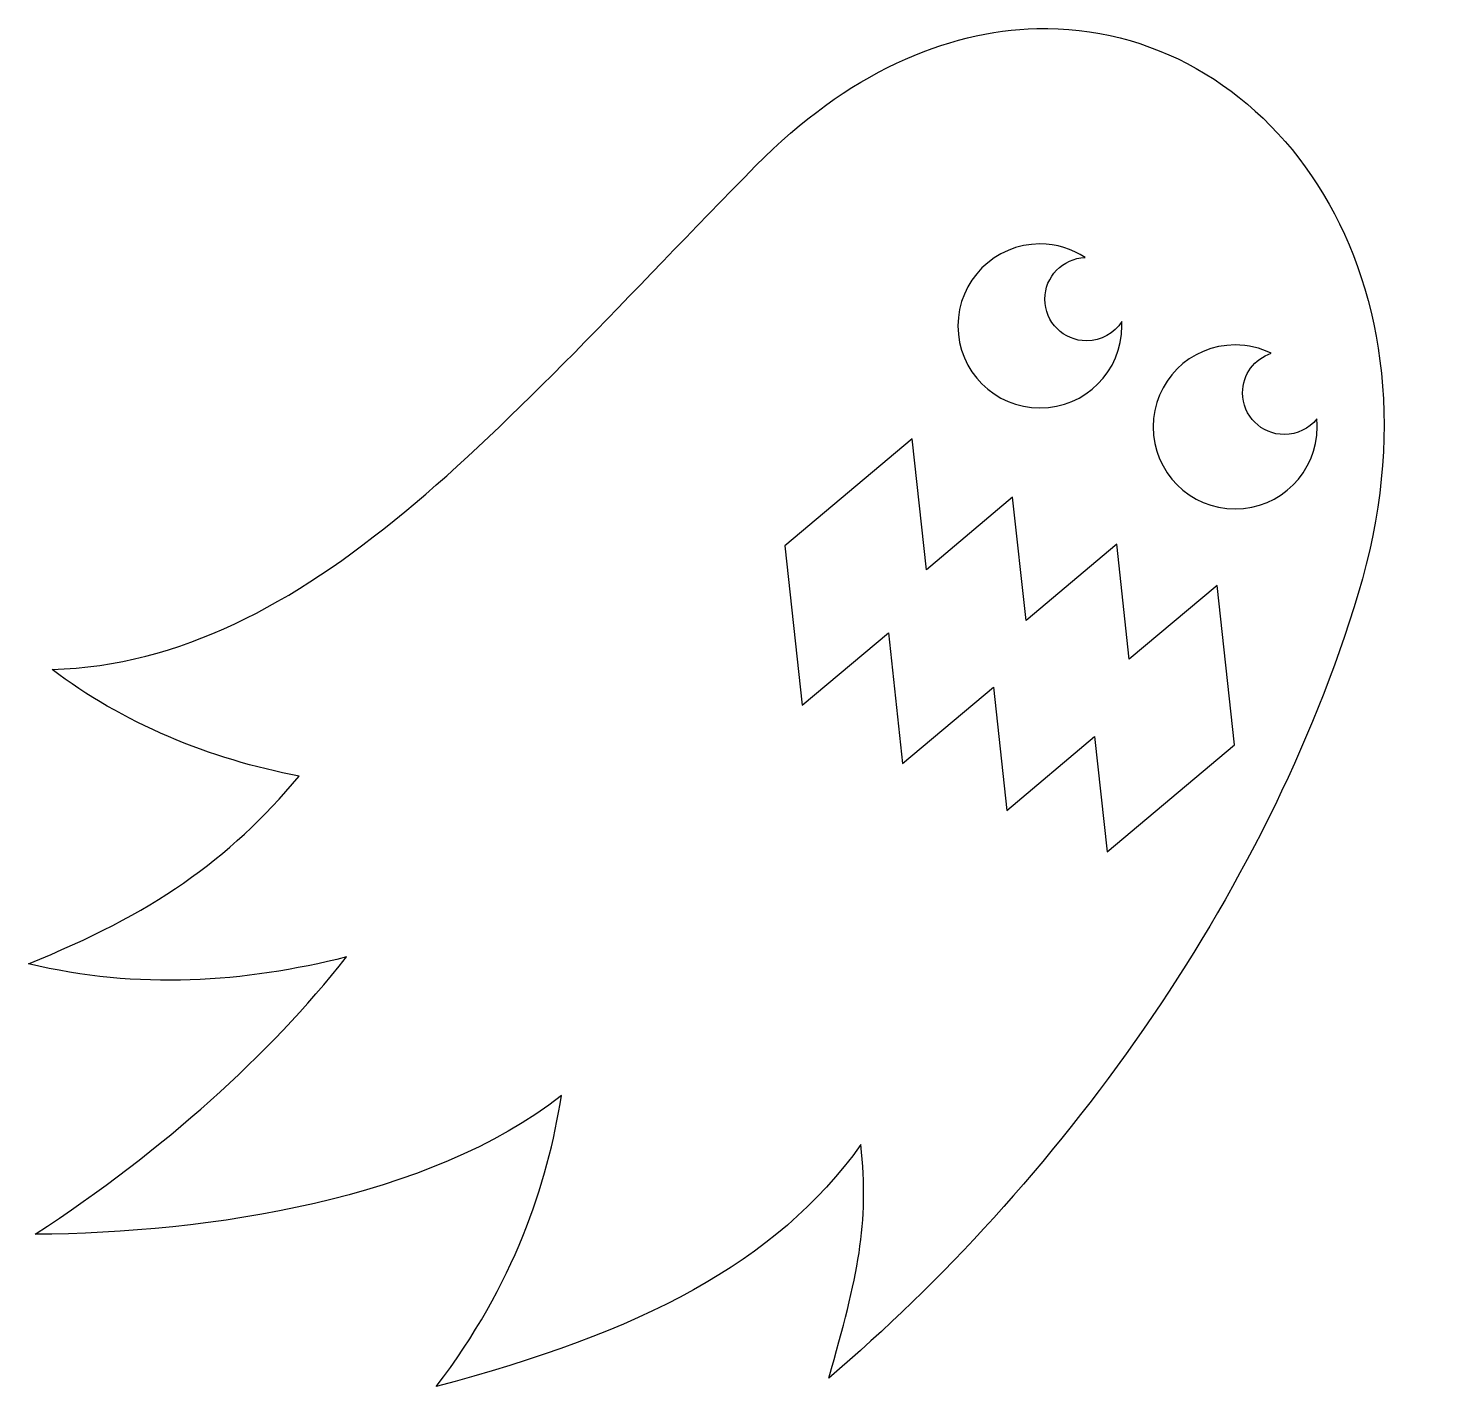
# Model space of a CAD drawing. Header units: centimetres. Extents: x -9.9 to 10.9, y -9.9 to 9.9.
import ezdxf

# ---------------------------------------------------------------- set-up
doc = ezdxf.new("R2010")
doc.units = ezdxf.units.CM
doc.header["$MEASUREMENT"] = 0
doc.layers.add('Layer 1', color=7, linetype='Continuous')

msp = doc.modelspace()

# ---------------------------------------------------------------- linework, layer by layer
at = {"layer": 'Layer 1'}
for points, knots in [([(4.96266, 9.86465), (4.91016, 9.86524), (4.85732, 9.86465), (4.80453, 9.86338), (4.80453, 9.86338), (3.48197, 9.83184), (2.04135, 9.2134), (0.71685, 7.86829), (0.71685, 7.86829), (-3.00506, 4.08827), (-5.7809, 0.64998), (-9.52735, 0.5298), (-9.52735, 0.5298), (-8.53008, -0.23808), (-7.21359, -0.78626), (-5.93253, -1.02126), (-5.93253, -1.02126), (-6.96037, -2.25509), (-8.07791, -3.03056), (-9.87258, -3.75552), (-9.87258, -3.75552), (-8.27378, -4.14026), (-6.73309, -4.02961), (-5.24199, -3.65672), (-5.24199, -3.65672), (-6.39275, -5.10519), (-7.86138, -6.43348), (-9.77378, -7.69557), (-9.77378, -7.69557), (-7.22785, -7.67904), (-4.02941, -7.18374), (-2.11498, -5.67547), (-2.11498, -5.67547), (-2.31916, -6.9696), (-2.79751, -8.42166), (-3.93748, -9.91209), (-3.93748, -9.91209), (-0.95452, -9.12228), (1.00102, -8.12476), (2.24413, -6.38967), (2.24413, -6.38967), (2.36663, -7.54984), (2.20449, -8.29136), (1.77628, -9.7882), (1.77628, -9.7882), (5.06563, -6.99246), (8.13761, -2.83997), (9.48374, 1.63805), (9.48374, 1.63805), (10.85572, 6.20122), (8.2677, 9.82978), (4.96275, 9.86465), (4.96275, 9.86465), (4.96275, 9.86465), (4.96266, 9.86465), (4.96266, 9.86465)], [0, 0, 0, 0, 0.06666667, 0.06666667, 0.06666667, 0.06666667, 0.13333333, 0.13333333, 0.13333333, 0.13333333, 0.2, 0.2, 0.2, 0.2, 0.26666667, 0.26666667, 0.26666667, 0.26666667, 0.33333333, 0.33333333, 0.33333333, 0.33333333, 0.4, 0.4, 0.4, 0.4, 0.46666667, 0.46666667, 0.46666667, 0.46666667, 0.53333333, 0.53333333, 0.53333333, 0.53333333, 0.6, 0.6, 0.6, 0.6, 0.66666667, 0.66666667, 0.66666667, 0.66666667, 0.73333333, 0.73333333, 0.73333333, 0.73333333, 0.8, 0.8, 0.8, 0.8, 0.86666667, 0.86666667, 0.86666667, 0.86666667, 1, 1, 1, 1]), ([(4.85058, 6.72706), (5.09347, 6.72706), (5.31864, 6.65403), (5.50688, 6.52946), (5.50688, 6.52946), (5.18193, 6.51753), (4.9218, 6.25115), (4.9218, 5.9233), (4.9218, 5.9233), (4.9218, 5.58781), (5.19378, 5.31579), (5.52923, 5.31579), (5.52923, 5.31579), (5.74505, 5.31579), (5.93404, 5.42817), (6.04182, 5.59777), (6.04182, 5.59777), (6.043, 5.57656), (6.04321, 5.55467), (6.04321, 5.53325), (6.04321, 5.53325), (6.04321, 4.87404), (5.50987, 4.33931), (4.85062, 4.33931), (4.85062, 4.33931), (4.19145, 4.33931), (3.65684, 4.874), (3.65684, 5.53321), (3.65684, 5.53321), (3.65684, 6.1923), (4.19145, 6.72699), (4.85062, 6.72699), (4.85062, 6.72699), (4.85062, 6.72699), (4.85058, 6.72706), (4.85058, 6.72706)], [0, 0, 0, 0, 0.1, 0.1, 0.1, 0.1, 0.2, 0.2, 0.2, 0.2, 0.3, 0.3, 0.3, 0.3, 0.4, 0.4, 0.4, 0.4, 0.5, 0.5, 0.5, 0.5, 0.6, 0.6, 0.6, 0.6, 0.7, 0.7, 0.7, 0.7, 0.8, 0.8, 0.8, 0.8, 1, 1, 1, 1]), ([(7.69169, 5.25649), (7.87984, 5.25649), (8.05783, 5.21285), (8.21618, 5.13526), (8.21618, 5.13526), (7.97439, 5.05514), (7.79977, 4.82811), (7.79977, 4.55946), (7.79977, 4.55946), (7.79977, 4.22401), (8.07175, 3.95199), (8.4072, 3.95199), (8.4072, 3.95199), (8.59864, 3.95199), (8.76761, 4.04025), (8.87898, 4.1786), (8.87898, 4.1786), (8.88261, 4.14056), (8.88556, 4.1016), (8.88556, 4.06264), (8.88556, 4.06264), (8.88556, 3.40347), (8.35087, 2.86874), (7.69162, 2.86874), (7.69162, 2.86874), (7.03241, 2.86874), (6.49776, 3.40351), (6.49776, 4.06268), (6.49776, 4.06268), (6.49776, 4.72185), (7.03245, 5.25654), (7.69162, 5.25654), (7.69162, 5.25654), (7.69162, 5.25654), (7.69169, 5.25649), (7.69169, 5.25649)], [0, 0, 0, 0, 0.1, 0.1, 0.1, 0.1, 0.2, 0.2, 0.2, 0.2, 0.3, 0.3, 0.3, 0.3, 0.4, 0.4, 0.4, 0.4, 0.5, 0.5, 0.5, 0.5, 0.6, 0.6, 0.6, 0.6, 0.7, 0.7, 0.7, 0.7, 0.8, 0.8, 0.8, 0.8, 1, 1, 1, 1]), ([(2.98996, 3.8873), (2.98996, 3.8873), (3.19684, 1.98321), (3.19684, 1.98321), (3.19684, 1.98321), (3.19684, 1.98321), (4.45269, 3.03876), (4.45269, 3.03876), (4.45269, 3.03876), (4.45269, 3.03876), (4.64772, 1.24536), (4.64772, 1.24536), (4.64772, 1.24536), (4.64772, 1.24536), (5.968, 2.35619), (5.968, 2.35619), (5.968, 2.35619), (5.968, 2.35619), (6.14991, 0.68001), (6.14991, 0.68001), (6.14991, 0.68001), (6.14991, 0.68001), (7.42811, 1.75403), (7.42811, 1.75403), (7.42811, 1.75403), (7.42811, 1.75403), (7.67985, -0.56656), (7.67985, -0.56656), (7.67985, -0.56656), (7.67985, -0.56656), (5.82707, -2.12416), (5.82707, -2.12416), (5.82707, -2.12416), (5.82707, -2.12416), (5.6452, -0.44798), (5.6452, -0.44798), (5.6452, -0.44798), (5.6452, -0.44798), (4.36696, -1.522), (4.36696, -1.522), (4.36696, -1.522), (4.36696, -1.522), (4.17193, 0.27153), (4.17193, 0.27153), (4.17193, 0.27153), (4.17193, 0.27153), (2.85157, -0.83934), (2.85157, -0.83934), (2.85157, -0.83934), (2.85157, -0.83934), (2.64469, 1.0648), (2.64469, 1.0648), (2.64469, 1.0648), (2.64469, 1.0648), (1.3888, 0.00934), (1.3888, 0.00934), (1.3888, 0.00934), (1.3888, 0.00934), (1.13714, 2.32984), (1.13714, 2.32984), (1.13714, 2.32984), (1.13714, 2.32984), (2.98983, 3.88744), (2.98983, 3.88744), (2.98983, 3.88744), (2.98983, 3.88744), (2.98996, 3.8873), (2.98996, 3.8873)], [0, 0, 0, 0, 0.05555556, 0.05555556, 0.05555556, 0.05555556, 0.11111111, 0.11111111, 0.11111111, 0.11111111, 0.16666667, 0.16666667, 0.16666667, 0.16666667, 0.22222222, 0.22222222, 0.22222222, 0.22222222, 0.27777778, 0.27777778, 0.27777778, 0.27777778, 0.33333333, 0.33333333, 0.33333333, 0.33333333, 0.38888889, 0.38888889, 0.38888889, 0.38888889, 0.44444444, 0.44444444, 0.44444444, 0.44444444, 0.5, 0.5, 0.5, 0.5, 0.55555556, 0.55555556, 0.55555556, 0.55555556, 0.61111111, 0.61111111, 0.61111111, 0.61111111, 0.66666667, 0.66666667, 0.66666667, 0.66666667, 0.72222222, 0.72222222, 0.72222222, 0.72222222, 0.77777778, 0.77777778, 0.77777778, 0.77777778, 0.83333333, 0.83333333, 0.83333333, 0.83333333, 0.88888889, 0.88888889, 0.88888889, 0.88888889, 1, 1, 1, 1])]:
    msp.add_open_spline(points, degree=3, knots=knots, dxfattribs=at)

doc.saveas('drawing.dxf')
